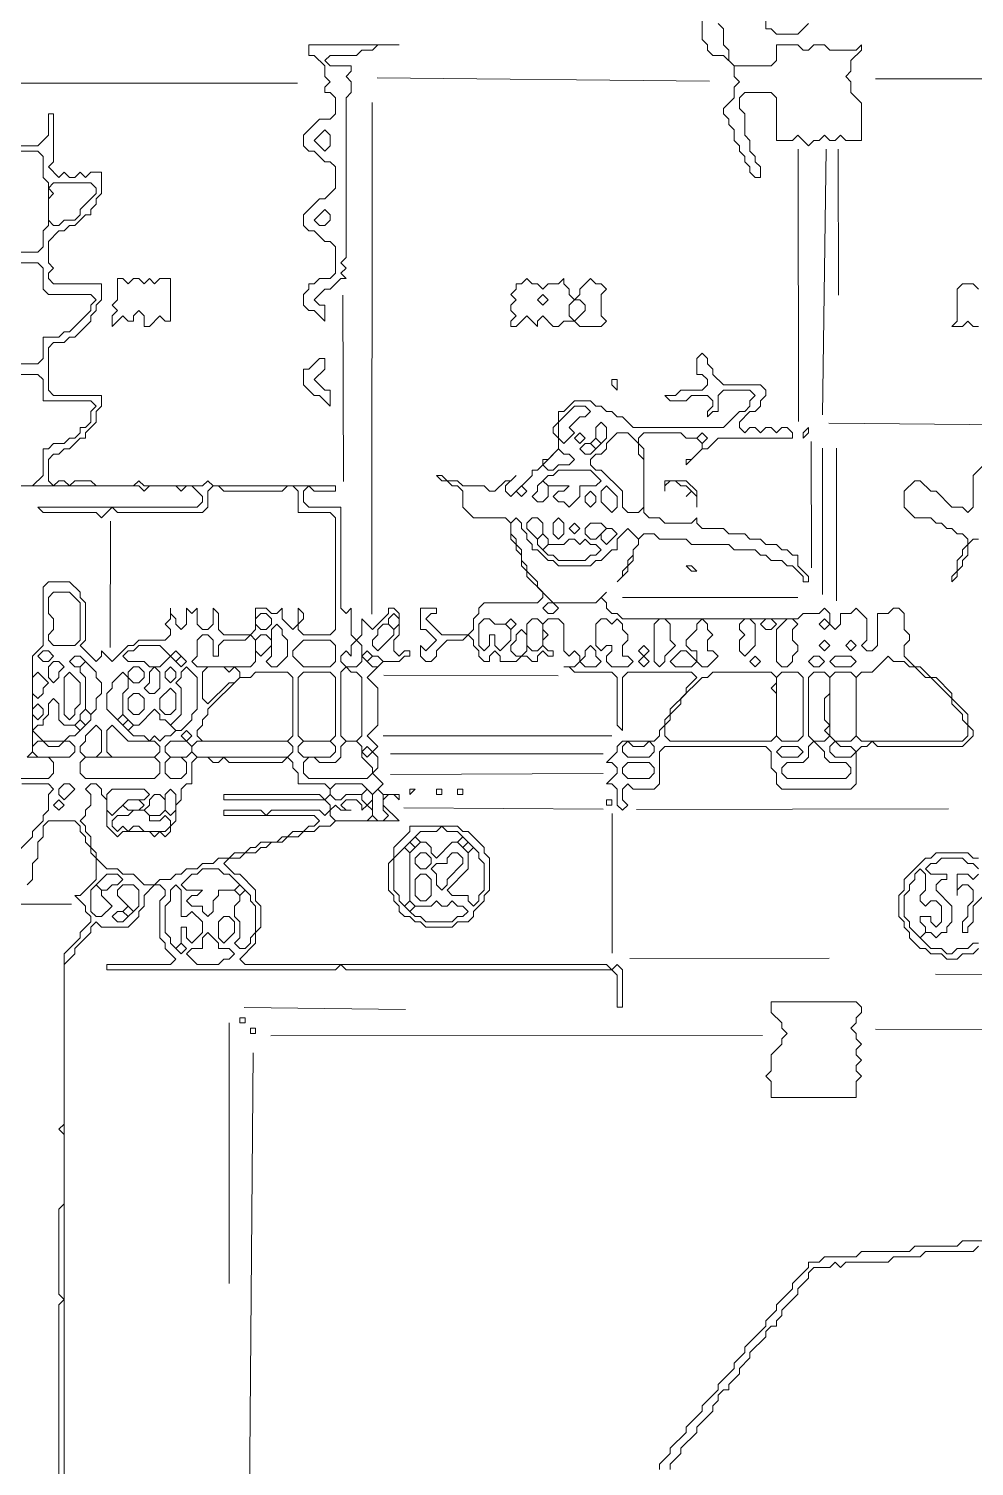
# Model space of a CAD drawing. Extents: x 10 to 1971, y 11 to 1392.
# Drawn here: x 696.3 to 874.2, y 768.6 to 1039 of the extents above; entities that cross this region are included whole.
import ezdxf

# ---------------------------------------------------------------- set-up
doc = ezdxf.new("R2010")
doc.units = 0
for name, color, linetype, lineweight in [('TEXT_FALLBACK_OUTLINE', 2, 'Continuous', 0), ('TRACE_CURVE', 6, 'Continuous', 0), ('TRACE_STRAIGHT', 5, 'Continuous', 0), ('TRACE_TEXT_SYMBOL', 6, 'Continuous', 0)]:
    doc.layers.add(name, color=color, linetype=linetype, lineweight=lineweight)

msp = doc.modelspace()

# ---------------------------------------------------------------- linework, layer by layer
at = {"layer": 'TEXT_FALLBACK_OUTLINE', "color": 2}
for points in [[(790, 992), (789, 991), (788, 991), (788, 990), (787, 989), (788, 988), (787, 987), (787, 986), (788, 985), (787, 984), (787, 983), (788, 983), (790, 985), (792, 983), (792, 984), (793, 985), (795, 983), (796, 983), (797, 984), (799, 984), (800, 983), (804, 983), (805, 984), (804, 985), (804, 989), (805, 990), (804, 991), (803, 991), (802, 992), (800, 990), (800, 989), (799, 988), (798, 989), (798, 990), (797, 991), (797, 992), (796, 991), (794, 991), (793, 990), (792, 991), (791, 991)], [(792, 988), (793, 989), (794, 988), (793, 987)], [(798, 987), (799, 988), (800, 988), (801, 987), (801, 986), (799, 984), (798, 985)], [(768, 889), (768, 888), (765, 885), (765, 883), (764, 882), (764, 877), (765, 876), (765, 875), (766, 874), (766, 873), (767, 872), (768, 872), (769, 871), (770, 871), (771, 870), (776, 870), (777, 871), (779, 871), (780, 872), (780, 873), (782, 875), (782, 876), (783, 877), (783, 883), (782, 884), (782, 885), (779, 888), (778, 888), (777, 889)], [(768, 886), (769, 887), (770, 886), (769, 885)], [(773, 888), (774, 889), (775, 888), (777, 888), (778, 887), (777, 886), (776, 886), (773, 883), (772, 884), (772, 885), (771, 886), (770, 886), (769, 887), (770, 888)], [(777, 886), (778, 887), (779, 886), (778, 885)], [(767, 885), (768, 884), (768, 875), (767, 874), (766, 875), (766, 876), (765, 877), (765, 883)], [(767, 885), (768, 886), (769, 885), (768, 884)], [(779, 884), (780, 885), (781, 884), (781, 883), (782, 882), (782, 877), (781, 876), (781, 875), (780, 874), (779, 875), (779, 876), (776, 876), (775, 877), (779, 881)], [(778, 885), (779, 886), (780, 885), (779, 884)], [(769, 883), (770, 884), (771, 884), (772, 883), (772, 882), (771, 881), (770, 881), (769, 882)], [(775, 883), (776, 884), (777, 884), (778, 883), (778, 882), (775, 879), (775, 878), (774, 877), (773, 878), (773, 880), (772, 881), (773, 882), (775, 882)], [(769, 879), (770, 880), (771, 880), (772, 879), (772, 876), (771, 875), (770, 875), (769, 876)], [(767, 874), (768, 875), (769, 874), (768, 873)], [(772, 874), (773, 875), (774, 874), (775, 874), (776, 875), (777, 874), (778, 874), (779, 873), (778, 872), (777, 872), (776, 871), (771, 871), (770, 872), (769, 872), (768, 873), (769, 874)]]:
    msp.add_lwpolyline(points, close=True, dxfattribs=at)
msp.add_lwpolyline([(875, 990), (874, 991), (872, 991), (871, 990), (871, 984), (870, 983), (872, 983), (873, 984), (874, 983), (875, 983)], dxfattribs=at)
at = {"layer": 'TRACE_CURVE', "color": 6}
for points in [[(823, 1041), (823, 1037), (824, 1036), (824, 1035), (825, 1034), (827, 1034), (829, 1032), (829, 1030), (830, 1029), (829, 1028), (829, 1026), (827, 1024), (827, 1023), (828, 1022), (828, 1021), (829, 1020), (829, 1018), (830, 1017), (830, 1016), (831, 1015), (831, 1014), (832, 1013), (832, 1012), (833, 1011), (834, 1011), (834, 1013), (833, 1014), (833, 1015), (832, 1016), (832, 1018), (831, 1019), (831, 1023), (830, 1024), (830, 1026), (831, 1027), (836, 1027), (837, 1026), (837, 1018), (840, 1018), (841, 1019), (843, 1017), (844, 1018), (845, 1018), (846, 1019)], [(835, 1041), (835, 1039), (836, 1039), (837, 1038), (841, 1038), (843, 1040)], [(846, 1019), (847, 1018), (848, 1018), (849, 1019), (850, 1018), (853, 1018), (853, 1025), (851, 1027), (851, 1029), (850, 1030), (851, 1031), (851, 1033), (853, 1035), (853, 1036), (852, 1035), (847, 1035), (846, 1036), (844, 1036), (843, 1035), (842, 1035), (841, 1036), (837, 1036), (837, 1033), (836, 1032), (829, 1032), (828, 1033), (828, 1035), (827, 1036), (827, 1039), (826, 1040)], [(707, 962), (707, 963), (709, 965), (709, 967), (710, 968), (710, 970), (701, 970), (700, 971), (700, 979), (701, 980), (703, 980), (704, 981), (705, 981), (708, 984), (708, 985), (709, 986), (709, 987), (710, 988), (710, 991), (701, 991), (700, 992), (700, 993), (701, 994), (700, 995), (700, 999), (702, 1001), (703, 1001), (704, 1002), (705, 1002), (707, 1004), (708, 1004), (708, 1005), (709, 1006), (709, 1007), (710, 1008), (710, 1012), (708, 1012), (707, 1011), (706, 1012), (705, 1011), (704, 1011), (703, 1012), (702, 1011), (700, 1013), (701, 1014), (701, 1023), (700, 1023), (700, 1019), (698, 1017), (679, 1017)], [(673, 1016), (698, 1016), (699, 1015), (699, 1011), (700, 1010), (700, 1002), (699, 1001), (699, 998), (698, 997), (673, 997)], [(673, 995), (698, 995), (699, 994), (699, 990), (700, 989), (708, 989), (709, 988), (708, 987), (708, 986), (704, 982), (703, 982), (702, 981), (699, 981), (699, 977), (698, 976), (673, 976)], [(823, 978), (822, 977), (822, 974), (823, 974), (824, 973), (824, 972), (823, 971), (819, 971), (818, 970), (816, 970), (817, 969), (820, 969), (821, 970), (824, 970), (825, 969), (825, 968), (824, 967), (824, 966), (825, 967), (826, 967), (826, 970), (827, 971), (832, 971), (833, 970), (832, 969), (832, 968), (831, 967), (830, 967), (827, 964), (810, 964), (808, 966), (807, 966), (806, 967), (805, 967), (804, 968), (803, 968), (802, 969), (799, 969), (797, 967), (796, 967), (796, 965), (795, 964), (795, 963), (796, 962), (796, 960), (794, 958), (793, 958), (793, 957), (792, 956), (791, 956), (791, 955), (787, 951), (786, 952), (786, 953), (788, 955), (787, 954), (786, 954), (784, 952), (783, 952), (782, 953), (778, 953), (777, 954), (775, 954), (774, 955)], [(831, 944), (828, 944), (827, 945), (823, 945), (822, 946), (822, 947), (821, 946), (816, 946), (815, 947), (813, 947), (812, 948), (812, 960), (811, 961), (811, 962), (812, 963), (819, 963), (820, 962), (822, 962), (823, 961), (823, 960), (821, 958), (820, 958), (820, 957), (823, 960), (824, 960), (826, 962), (840, 962), (840, 963), (839, 964), (838, 964), (837, 963), (836, 964), (835, 964), (834, 963), (833, 964), (832, 964), (831, 963), (830, 964), (830, 965), (832, 967), (833, 967), (834, 968), (834, 969), (835, 970), (835, 971), (834, 972), (827, 972), (825, 974), (825, 975), (824, 976), (824, 977), (823, 978)], [(673, 974), (698, 974), (699, 973), (699, 969), (708, 969), (709, 968), (708, 967), (708, 965), (707, 964), (706, 964), (706, 963), (705, 962), (704, 962)], [(704, 962), (703, 961), (701, 961), (700, 960), (699, 960), (699, 955), (697, 953), (695, 953)], [(766, 895), (763, 895), (762, 896), (763, 897), (761, 899), (762, 900), (762, 902), (761, 903), (762, 904), (760, 906), (762, 908), (762, 915), (760, 917), (763, 920), (766, 920), (767, 921), (768, 921), (768, 922), (767, 922), (766, 921), (765, 922), (765, 924), (766, 925), (766, 929), (765, 930), (764, 930), (764, 929), (761, 926), (759, 928), (759, 925), (758, 924), (757, 925), (757, 930), (756, 929), (755, 930), (755, 949), (749, 949), (748, 950), (748, 952), (749, 953), (750, 952), (754, 952), (754, 953), (731, 953), (730, 954), (729, 953), (718, 953), (717, 954), (716, 953), (709, 953), (708, 954), (705, 954), (704, 953), (703, 954), (702, 954), (701, 953), (700, 954), (700, 958), (701, 959), (702, 959), (703, 960), (704, 960), (706, 962), (707, 962)], [(774, 955), (773, 955), (774, 954), (775, 954), (776, 953), (777, 953), (778, 952), (778, 949), (780, 947), (786, 947), (787, 946), (787, 943), (788, 942), (788, 941), (789, 940), (789, 938), (790, 937), (790, 936), (793, 933), (793, 932), (792, 931), (782, 931), (781, 930), (781, 929), (780, 928), (780, 926), (779, 925), (774, 925), (771, 928), (772, 929), (773, 929), (773, 930), (770, 930), (770, 926), (771, 926), (773, 924), (771, 922), (770, 923), (770, 921), (771, 920), (772, 920), (773, 921), (773, 922), (775, 924), (778, 924), (779, 925), (780, 924), (780, 923), (781, 922), (781, 921), (782, 920), (783, 920), (783, 921), (784, 922), (785, 921), (785, 920), (788, 920), (789, 921), (790, 921), (791, 920), (792, 920), (792, 921), (793, 922), (794, 921)], [(876, 957), (874, 955), (874, 949), (873, 948), (872, 949), (870, 949), (867, 952), (866, 952), (864, 954), (863, 954), (861, 952), (861, 949), (863, 947), (866, 947), (867, 946), (868, 946), (869, 945), (870, 945), (871, 944), (872, 944), (873, 943), (873, 942), (872, 941), (872, 940), (871, 939), (871, 937), (870, 936), (870, 935), (871, 936), (871, 937), (872, 938), (872, 939), (873, 940), (873, 942), (874, 943), (875, 943)], [(672, 953), (717, 953), (718, 952), (719, 953), (724, 953), (725, 952), (726, 953), (727, 953), (729, 951), (729, 950), (728, 949), (698, 949), (699, 948), (709, 948), (710, 947), (712, 949), (713, 948), (729, 948), (730, 949), (730, 952), (731, 953), (732, 953), (733, 952), (744, 952), (745, 953), (746, 953), (747, 952), (747, 948), (753, 948), (754, 947), (754, 926), (753, 925), (748, 925), (747, 926), (747, 927), (748, 928), (748, 929), (747, 930), (747, 927), (746, 926), (744, 928), (744, 930), (743, 929), (742, 929), (741, 930), (739, 930), (739, 926), (738, 925), (733, 925), (732, 926), (732, 929)], [(788, 943), (787, 944), (787, 946), (788, 947), (789, 946), (789, 945), (790, 944), (790, 943), (791, 942), (791, 941), (792, 941), (794, 939), (795, 939), (796, 938), (802, 938), (803, 939), (804, 939), (806, 941), (807, 941), (807, 943), (809, 945), (811, 943), (811, 942), (810, 941), (810, 940), (809, 939), (809, 938), (808, 937), (808, 936), (807, 935), (809, 937), (809, 938), (810, 939), (810, 941), (811, 942), (811, 943), (812, 944), (814, 944), (815, 943), (820, 943), (821, 942), (828, 942), (829, 941), (833, 941), (834, 940), (835, 940), (836, 939), (838, 939), (839, 938), (840, 938), (842, 936), (842, 935), (843, 935), (843, 936), (841, 938), (841, 940), (840, 940), (839, 941), (838, 941), (837, 942), (835, 942), (834, 943), (832, 943), (831, 944)], [(837, 897), (838, 896), (851, 896), (852, 897), (852, 903), (853, 904), (854, 904), (855, 905), (856, 904), (872, 904), (874, 906), (874, 907), (873, 908), (873, 910), (870, 913), (870, 914), (867, 917), (866, 917), (864, 919), (863, 919), (861, 921), (861, 923), (862, 924), (862, 925), (861, 926), (861, 929), (860, 930), (859, 930), (858, 929), (856, 929), (856, 923), (855, 922), (854, 922), (853, 923), (854, 924), (854, 928), (852, 930), (851, 929), (849, 929), (849, 927), (848, 926), (847, 927), (847, 929), (846, 930), (845, 929), (842, 929), (841, 928), (808, 928), (807, 929), (806, 929), (805, 930), (805, 931), (804, 932), (805, 933), (803, 931), (795, 931), (792, 934), (792, 935), (790, 937), (790, 938), (789, 939), (789, 941), (788, 942), (788, 943)], [(732, 929), (731, 930), (731, 927), (730, 926), (729, 926), (728, 927), (728, 930), (727, 929), (726, 930), (726, 927), (725, 926), (724, 927), (724, 928), (723, 929), (723, 930), (723, 928), (722, 927), (723, 926), (723, 925), (722, 924), (717, 924), (716, 923), (715, 923), (712, 920), (710, 922), (710, 921), (709, 920), (706, 923), (707, 924), (707, 931), (706, 932), (706, 933), (704, 935), (700, 935), (699, 934), (699, 923), (697, 921), (697, 903), (696, 902), (700, 902), (701, 901), (701, 899), (700, 898), (689, 898)], [(794, 921), (795, 921), (795, 922), (794, 922), (793, 923), (793, 924), (794, 925), (793, 926), (793, 927), (794, 928), (796, 928), (797, 927), (797, 922), (798, 921), (799, 922), (800, 921), (800, 920), (799, 919), (797, 919), (798, 919), (799, 918), (806, 918), (807, 917), (807, 908), (808, 907), (808, 917), (809, 918), (821, 918), (822, 917), (820, 915), (820, 914), (817, 911), (817, 910), (816, 909), (816, 908), (815, 907), (815, 906), (814, 905), (808, 905), (807, 904), (807, 903), (805, 901), (806, 901), (807, 900), (807, 899), (805, 897), (806, 897), (807, 896), (807, 893), (808, 892), (809, 893), (808, 894), (808, 896), (809, 897), (810, 896), (814, 896), (815, 897), (815, 903), (816, 904), (835, 904), (836, 903), (836, 900), (837, 899), (837, 897)], [(708, 887), (707, 888), (707, 889), (706, 890), (707, 891), (707, 892), (708, 893), (708, 895), (707, 896), (708, 897), (709, 897), (710, 896), (710, 895), (711, 894), (711, 889), (713, 887), (714, 888), (719, 888), (720, 887), (721, 888), (722, 887), (723, 888), (723, 889), (724, 890), (724, 893), (725, 894), (725, 896), (726, 897), (727, 897), (727, 901)], [(727, 901), (728, 902), (730, 902), (731, 901), (732, 901), (733, 902), (734, 901), (744, 901), (745, 902), (746, 901), (746, 900), (747, 899), (747, 897), (752, 897), (753, 896), (753, 895), (752, 894), (751, 895), (733, 895), (733, 894), (752, 894), (753, 893), (753, 892), (752, 891), (751, 892), (742, 892), (741, 891), (740, 892), (733, 892), (733, 891), (750, 891), (751, 890), (750, 889), (749, 889), (748, 888), (746, 888), (745, 887), (744, 887), (743, 886), (740, 886), (739, 885), (738, 885), (737, 884), (735, 884), (734, 883), (732, 883), (731, 882), (729, 882), (728, 881), (726, 881), (725, 880), (724, 880), (723, 879), (721, 879), (720, 878), (718, 878), (716, 880), (714, 880), (713, 881), (711, 881), (709, 883), (709, 884), (708, 885), (708, 887)], [(695, 897), (700, 897), (701, 896), (700, 895), (700, 892), (699, 891), (699, 890), (697, 888), (697, 887), (693, 883)], [(708, 870), (709, 871), (710, 870), (715, 870), (717, 872), (717, 873), (718, 874), (718, 876), (720, 878), (721, 878), (722, 877), (722, 876), (721, 875), (721, 868), (722, 867), (722, 866), (724, 864), (723, 863), (711, 863), (711, 862), (754, 862), (755, 863), (756, 862), (806, 862), (807, 861), (807, 855), (808, 855), (808, 862), (807, 863), (806, 862), (805, 863), (737, 863), (736, 864), (739, 867), (739, 869), (740, 870), (740, 874), (739, 875), (739, 877), (736, 880), (735, 880), (733, 882), (734, 883), (736, 883), (737, 884), (739, 884), (740, 885), (741, 885), (742, 886), (744, 886), (745, 887), (747, 887), (748, 888), (750, 888), (751, 889), (753, 889), (754, 890), (766, 890), (763, 893), (763, 894), (764, 895), (765, 895), (766, 894), (766, 895)], [(698, 886), (699, 887), (699, 889), (700, 890), (705, 890), (706, 889), (706, 888), (707, 887), (707, 886), (708, 885), (708, 884), (709, 883), (709, 879), (706, 876), (705, 876), (707, 874), (707, 873), (708, 872), (708, 871), (706, 869), (706, 868), (703, 865), (703, 833), (702, 832), (703, 831), (703, 818), (702, 817), (702, 801), (703, 800), (702, 799), (702, 763)], [(696, 878), (697, 879), (697, 882), (698, 883), (698, 886)], [(703, 763), (703, 863), (705, 865), (705, 866), (708, 869), (708, 870)], [(879, 811), (872, 811), (871, 810), (863, 810), (862, 809), (853, 809), (852, 808), (846, 808), (845, 807), (843, 807), (843, 806), (840, 803), (840, 802), (837, 799), (837, 798), (835, 796), (835, 795), (831, 791), (831, 790), (829, 788), (829, 787), (826, 784), (826, 783), (823, 780), (823, 779), (820, 776), (820, 775), (817, 772), (817, 771), (815, 769), (815, 768)], [(817, 768), (817, 769), (819, 771), (819, 772), (822, 775), (822, 776), (825, 779), (825, 780), (826, 781), (826, 782), (827, 783), (828, 783), (828, 784), (830, 786), (830, 787), (832, 789), (832, 790), (835, 793), (835, 794), (836, 795), (837, 795), (837, 796), (838, 797), (838, 798), (841, 801), (841, 802), (843, 804), (843, 805), (844, 806), (847, 806), (848, 807), (849, 806), (850, 807), (858, 807), (859, 808), (864, 808), (865, 809), (874, 809), (875, 810)]]:
    msp.add_lwpolyline(points, dxfattribs=at)
for points in [[(700, 1009), (701, 1010), (708, 1010), (709, 1009), (709, 1008), (706, 1005), (706, 1004), (705, 1003), (703, 1003), (702, 1002), (701, 1002), (700, 1003), (700, 1007), (701, 1008)], [(799, 968), (801, 968), (802, 967), (801, 966), (800, 966), (798, 964), (799, 963), (797, 961), (796, 962), (796, 965)], [(799, 962), (800, 963), (801, 962), (800, 961)], [(807, 963), (809, 963), (811, 961), (811, 959), (812, 958), (812, 949), (811, 948), (809, 948), (808, 949), (808, 952), (804, 956), (803, 956), (802, 957), (802, 958), (803, 959), (804, 959), (805, 960), (805, 961)], [(803, 964), (804, 965), (805, 964), (805, 962), (804, 961), (803, 962)], [(822, 962), (823, 963), (824, 962), (823, 961)], [(796, 960), (797, 959), (798, 959), (799, 958), (798, 957), (796, 957), (795, 956), (794, 956), (793, 957)], [(800, 960), (801, 961), (802, 961), (803, 960), (802, 959), (801, 959)], [(802, 961), (803, 962), (804, 961), (803, 960)], [(795, 955), (796, 956), (802, 956), (804, 954), (803, 953), (800, 953), (800, 951), (798, 949), (797, 950), (796, 950), (795, 951), (796, 952), (797, 952), (798, 953), (794, 953), (793, 954), (794, 955)], [(788, 952), (789, 953), (790, 952), (789, 951)], [(792, 953), (793, 954), (794, 953), (794, 951), (793, 950), (792, 950), (791, 951), (792, 952)], [(801, 951), (802, 952), (803, 951), (803, 950), (802, 949), (801, 950)], [(804, 952), (805, 953), (807, 951), (807, 949), (806, 948), (804, 950)], [(790, 946), (791, 947), (792, 947), (793, 946), (793, 944), (792, 943), (790, 945)], [(795, 946), (796, 947), (797, 946), (797, 944), (796, 943), (795, 944)], [(792, 943), (793, 944), (794, 943), (794, 942), (793, 941), (792, 942)], [(798, 945), (799, 946), (800, 945), (799, 944)], [(801, 945), (802, 946), (804, 946), (805, 945), (803, 943), (802, 943), (801, 944)], [(804, 944), (805, 945), (806, 945), (807, 944), (805, 942), (804, 943)], [(797, 942), (798, 943), (799, 943), (800, 942), (801, 943), (802, 942), (803, 942), (804, 941), (803, 940), (802, 940), (801, 939), (796, 939), (795, 940), (794, 940), (793, 941), (794, 942)], [(700, 932), (701, 933), (704, 933), (706, 931), (706, 924), (705, 923), (701, 923), (700, 924), (700, 925), (701, 926), (701, 928), (700, 929)], [(793, 930), (794, 931), (795, 931), (796, 930), (795, 929), (794, 929)], [(739, 928), (740, 929), (741, 929), (742, 928), (742, 927), (741, 926), (740, 926), (739, 927)], [(764, 928), (765, 929), (766, 928), (766, 927), (765, 926), (764, 927)], [(781, 927), (782, 928), (783, 928), (784, 927), (786, 927), (787, 926), (787, 924), (785, 922), (784, 923), (784, 925), (783, 925), (783, 923), (782, 922), (781, 923)], [(786, 927), (787, 928), (788, 927), (787, 926)], [(790, 927), (791, 928), (792, 928), (793, 927), (793, 923), (792, 922), (791, 922), (790, 923)], [(803, 927), (804, 928), (805, 928), (806, 927), (807, 928), (808, 927), (808, 926), (809, 925), (809, 924), (808, 923), (808, 921), (809, 921), (810, 920), (809, 919), (806, 919), (805, 920), (805, 921), (806, 922), (806, 923), (805, 923), (804, 922), (803, 923)], [(814, 927), (815, 928), (816, 928), (817, 927), (817, 924), (818, 923), (816, 921), (816, 920), (815, 919), (814, 920)], [(822, 927), (823, 928), (824, 927), (824, 926), (825, 925), (824, 924), (824, 922), (825, 922), (826, 921), (824, 919), (823, 919), (822, 920), (822, 922), (821, 922), (820, 923), (820, 924), (822, 926)], [(830, 927), (831, 928), (832, 928), (833, 927), (833, 923), (831, 921), (830, 922), (830, 924), (831, 925), (830, 926)], [(834, 927), (835, 928), (836, 928), (837, 927), (836, 926), (835, 926)], [(839, 928), (840, 928), (841, 927), (840, 926), (840, 924), (841, 923), (841, 922), (840, 921), (840, 920), (839, 919), (838, 919), (837, 920), (837, 926)], [(845, 927), (846, 928), (847, 927), (846, 926)], [(728, 924), (729, 925), (730, 925), (731, 924), (731, 921), (732, 921), (732, 923), (733, 924), (737, 924), (738, 925), (739, 924), (739, 920), (738, 919), (728, 919), (727, 920), (728, 921)], [(739, 924), (740, 925), (741, 925), (742, 924), (742, 923), (740, 921), (739, 922)], [(742, 926), (743, 927), (744, 926), (744, 925), (745, 924), (745, 921), (743, 919), (742, 919), (741, 920), (742, 921)], [(762, 926), (763, 927), (764, 927), (765, 926), (765, 925), (762, 922), (761, 923), (761, 924), (762, 925)], [(788, 925), (789, 926), (790, 925), (790, 922), (789, 921), (788, 921), (787, 922), (787, 923), (788, 924)], [(698, 921), (699, 922), (700, 922), (701, 921), (700, 920), (699, 920)], [(716, 922), (717, 923), (721, 923), (723, 921), (721, 919), (719, 919), (718, 920), (715, 920), (714, 921), (715, 922)], [(723, 921), (724, 922), (725, 921), (724, 920)], [(748, 924), (753, 924), (754, 923), (754, 920), (753, 919), (748, 919), (746, 921), (746, 922)], [(757, 923), (758, 924), (759, 923), (759, 920), (758, 919), (756, 919), (755, 920), (755, 921), (756, 922), (757, 921)], [(759, 921), (760, 922), (761, 921), (760, 920)], [(801, 922), (802, 923), (803, 922), (803, 921), (804, 920), (803, 919), (801, 919), (800, 920), (801, 921)], [(811, 922), (812, 923), (813, 922), (812, 921)], [(819, 922), (820, 922), (822, 920), (821, 919), (818, 919), (817, 920)], [(845, 923), (846, 924), (847, 923), (846, 922)], [(850, 923), (851, 924), (852, 923), (851, 922)], [(700, 919), (701, 920), (702, 920), (703, 919), (702, 918), (702, 917), (701, 916), (700, 917)], [(704, 920), (705, 921), (706, 921), (707, 920), (706, 919), (705, 919)], [(706, 919), (707, 920), (709, 918), (709, 917), (710, 916), (710, 914), (709, 913), (709, 911), (708, 910), (707, 911), (707, 917), (706, 918)], [(724, 920), (725, 921), (726, 920), (725, 919)], [(760, 920), (761, 921), (762, 921), (763, 920), (762, 919), (761, 919)], [(811, 920), (812, 921), (813, 920), (812, 919)], [(832, 920), (833, 921), (834, 920), (833, 919)], [(843, 920), (844, 921), (845, 921), (846, 920), (845, 919), (844, 919)], [(847, 920), (848, 921), (851, 921), (852, 920), (851, 919), (848, 919)], [(858, 921), (859, 920), (861, 920), (862, 919), (863, 919), (865, 917), (866, 917), (870, 913), (870, 912), (872, 910), (872, 909), (873, 908), (873, 906), (872, 905), (853, 905), (852, 906), (852, 917), (853, 918), (855, 918)], [(697, 917), (698, 918), (700, 916), (699, 915), (699, 914), (698, 913), (697, 914)], [(703, 917), (704, 918), (706, 916), (706, 912), (705, 911), (705, 910), (704, 909), (703, 910)], [(714, 918), (715, 917), (715, 915), (714, 914), (714, 910), (713, 909), (711, 911), (711, 914), (712, 915), (712, 916)], [(715, 918), (716, 919), (717, 919), (718, 918), (718, 917), (717, 916), (716, 916), (715, 917)], [(719, 918), (720, 919), (721, 918), (721, 915), (720, 914), (719, 914), (718, 915), (719, 916)], [(722, 918), (723, 919), (724, 918), (724, 917), (723, 916), (722, 917)], [(725, 918), (726, 919), (728, 917), (728, 911), (727, 910), (727, 909), (725, 907), (724, 907), (723, 908), (725, 910), (725, 915), (724, 916), (725, 917)], [(738, 917), (739, 918), (745, 918), (746, 917), (746, 906), (745, 905), (729, 905), (728, 906), (728, 907), (729, 908), (729, 909), (730, 910), (730, 911), (736, 917)], [(729, 918), (730, 919), (733, 919), (734, 918), (735, 919), (736, 918), (736, 917), (735, 916), (734, 916), (730, 912), (729, 913)], [(747, 917), (748, 918), (753, 918), (754, 917), (754, 906), (753, 905), (748, 905), (747, 906)], [(755, 918), (756, 919), (757, 918), (758, 918), (759, 917), (759, 906), (758, 905), (756, 905), (755, 906)], [(824, 917), (825, 918), (836, 918), (837, 917), (837, 916), (836, 915), (837, 914), (837, 906), (836, 905), (817, 905), (816, 906), (816, 908), (817, 909), (817, 910), (819, 912), (819, 913), (823, 917)], [(837, 917), (838, 918), (841, 918), (842, 917), (842, 906), (841, 905), (838, 905), (837, 906)], [(843, 917), (844, 918), (846, 918), (847, 917), (847, 914), (846, 913), (846, 909), (847, 908), (846, 907), (847, 906), (846, 905), (844, 905), (843, 906)], [(847, 917), (848, 918), (851, 918), (852, 917), (852, 906), (851, 905), (848, 905), (847, 906)], [(715, 913), (716, 914), (717, 914), (718, 913), (718, 911), (717, 910), (716, 910), (715, 911)], [(723, 915), (724, 914), (724, 911), (723, 910), (722, 910), (721, 911), (721, 913)], [(700, 912), (701, 913), (702, 912), (702, 909), (703, 908), (705, 908), (706, 907), (705, 906), (704, 906), (703, 905), (699, 905), (697, 907), (698, 908), (699, 908), (699, 909), (700, 910)], [(697, 911), (698, 912), (699, 911), (699, 910), (698, 909), (697, 910)], [(705, 908), (706, 909), (707, 908), (706, 907)], [(706, 910), (707, 911), (708, 910), (708, 909), (707, 908), (706, 909)], [(713, 909), (714, 910), (715, 909), (714, 908)], [(714, 908), (715, 909), (716, 908), (715, 907)], [(720, 911), (721, 910), (721, 909), (722, 909), (724, 907), (723, 906), (722, 906), (721, 905), (720, 906), (719, 905), (718, 906), (716, 906), (715, 907), (716, 908), (717, 908)], [(709, 908), (710, 907), (710, 903), (709, 902), (707, 902), (706, 903), (706, 904), (707, 905), (707, 906)], [(711, 907), (712, 908), (715, 905), (720, 905), (721, 904), (721, 903), (720, 902), (712, 902), (711, 903)], [(725, 906), (726, 907), (727, 906), (726, 905)], [(697, 904), (698, 905), (699, 905), (700, 904), (702, 904), (703, 905), (704, 905), (705, 904), (705, 903), (704, 902), (698, 902), (697, 903)], [(722, 904), (723, 905), (726, 905), (727, 904), (727, 903), (726, 902), (723, 902), (722, 903)], [(727, 904), (728, 905), (745, 905), (746, 904), (746, 903), (745, 902), (728, 902), (727, 903)], [(747, 904), (748, 905), (753, 905), (754, 904), (754, 903), (753, 902), (748, 902), (747, 903)], [(755, 904), (756, 905), (758, 905), (759, 904), (759, 902), (761, 900), (761, 899), (760, 898), (749, 898), (748, 899), (748, 901), (749, 902), (750, 902), (751, 901), (754, 901), (755, 902)], [(759, 903), (760, 904), (761, 903), (760, 902)], [(808, 904), (809, 905), (810, 904), (812, 904), (813, 905), (814, 904), (814, 903), (813, 902), (809, 902), (808, 903)], [(837, 903), (838, 904), (841, 904), (842, 903), (841, 902), (838, 902)], [(843, 904), (844, 905), (846, 903), (846, 902), (847, 901), (850, 901), (851, 900), (851, 899), (850, 898), (839, 898), (838, 899), (838, 900), (839, 901), (842, 901), (843, 902)], [(847, 904), (848, 905), (849, 904), (851, 904), (852, 903), (851, 902), (848, 902), (847, 903)], [(706, 901), (707, 902), (720, 902), (721, 901), (721, 899), (720, 898), (707, 898), (706, 899)], [(722, 901), (723, 902), (725, 902), (726, 901), (726, 899), (725, 898), (723, 898), (722, 899)], [(808, 900), (809, 901), (813, 901), (814, 900), (814, 899), (813, 898), (809, 898), (808, 899)], [(702, 896), (703, 897), (704, 897), (705, 896), (703, 894), (702, 895)], [(711, 895), (712, 896), (718, 896), (719, 895), (718, 894), (715, 894), (712, 891), (711, 892)], [(719, 894), (720, 895), (721, 895), (722, 894), (722, 892), (721, 891), (719, 891), (718, 892), (719, 893)], [(722, 895), (723, 896), (724, 895), (724, 892), (723, 891), (722, 892)], [(753, 896), (754, 897), (759, 897), (760, 896), (759, 895), (756, 895), (755, 894), (754, 894), (753, 895)], [(759, 895), (760, 896), (761, 895), (761, 894), (760, 893), (759, 894)], [(761, 895), (762, 896), (763, 895), (763, 892), (764, 891), (763, 890), (762, 890), (761, 891)], [(701, 893), (702, 894), (703, 893), (702, 892)], [(714, 893), (715, 894), (717, 894), (718, 893), (717, 892), (715, 892)], [(755, 893), (756, 894), (758, 894), (759, 893), (759, 892), (760, 893), (761, 892), (761, 891), (760, 890), (754, 890), (753, 891), (753, 892), (754, 893), (755, 892), (757, 892), (756, 892)], [(715, 891), (716, 892), (718, 892), (719, 891), (719, 890), (721, 890), (722, 891), (723, 890), (723, 889), (722, 888), (718, 888), (717, 889), (716, 889), (715, 888), (714, 889), (713, 888), (712, 889), (712, 890), (713, 891)], [(711, 880), (713, 880), (714, 879), (713, 878), (712, 878), (711, 877), (710, 877), (709, 878)], [(728, 880), (729, 881), (732, 881), (733, 880), (734, 880), (736, 878), (735, 877), (732, 877), (732, 876), (731, 875), (731, 873), (730, 872), (729, 873), (729, 874), (727, 874), (726, 875), (727, 876), (728, 876), (729, 877), (726, 877), (725, 878), (727, 880)], [(708, 877), (709, 878), (710, 877), (710, 876), (712, 874), (710, 872), (709, 872), (708, 873)], [(713, 877), (714, 878), (716, 878), (717, 877), (717, 874), (716, 873), (713, 876)], [(723, 877), (724, 878), (725, 877), (725, 872), (726, 872), (727, 873), (729, 871), (729, 869), (727, 867), (726, 868), (726, 870), (725, 870), (725, 867), (724, 866), (723, 867), (723, 868), (722, 869), (722, 874), (723, 875)], [(735, 877), (736, 878), (737, 877), (736, 876)], [(736, 876), (737, 877), (738, 876), (738, 875), (739, 874), (739, 869), (738, 868), (738, 867), (737, 866), (736, 866), (735, 867), (736, 868), (736, 871), (735, 872), (735, 874), (736, 875)], [(714, 873), (715, 874), (716, 873), (715, 872)], [(712, 872), (713, 873), (714, 873), (715, 872), (714, 871), (713, 871)], [(732, 871), (733, 872), (734, 872), (735, 871), (735, 869), (733, 867), (732, 868)], [(729, 868), (730, 869), (732, 867), (732, 866), (734, 866), (735, 865), (734, 864), (733, 864), (732, 863), (728, 863), (726, 865), (727, 866), (729, 866)], [(724, 866), (725, 867), (726, 866), (725, 865)]]:
    msp.add_lwpolyline(points, close=True, dxfattribs=at)
at = {"layer": 'TRACE_STRAIGHT', "color": 5}
for p, q in [((679.37, 1028.75), (746.87, 1028.74)), ((761.89, 1029.74), (824.41, 1029.16)), ((855.62, 1029.55), (929.37, 1029.57)), ((760.86, 928.87), (760.9, 1025.12)), ((841.08, 1016.38), (841.12, 965.12)), ((845.61, 966.38), (846.36, 1016.38)), ((848.56, 1016.38), (848.63, 988.87)), ((755.43, 988.88), (755.53, 953.87)), ((846.86, 964.83), (880.63, 964.49)), ((843.51, 961.38), (843.57, 937.62)), ((845.62, 960.12), (845.62, 932.62)), ((848.27, 960.12), (848.27, 931.38)), ((711.65, 922.62), (711.71, 946.38)), ((808, 932), (841, 932)), ((763.12, 917.39), (795.88, 917.32)), ((763, 906), (806, 906)), ((764.38, 902.62), (804.38, 902.62)), ((764.37, 898.76), (804.37, 898.91)), ((766.87, 892.44), (804.38, 892.23)), ((810.62, 892.16), (869.37, 892.3)), ((806.1, 891.38), (806.1, 865.12)), ((541.88, 874.34), (704.38, 874.35)), ((809.37, 864.11), (846.88, 864.18)), ((866.88, 861.16), (936.88, 861.02)), ((736.86, 854.94), (767.16, 854.55)), ((734, 852), (734, 803)), ((741.87, 849.61), (834.37, 849.64)), ((855.62, 850.82), (1098.12, 850.63)), ((737.09, 668.89), (738.55, 846.4))]:
    msp.add_line(p, q, dxfattribs=at)
at = {"layer": 'TRACE_TEXT_SYMBOL', "color": 6}
for points in [[(749, 1036), (749, 1034), (750, 1034), (752, 1032), (752, 1030), (753, 1029), (752, 1028), (752, 1027), (753, 1027), (754, 1026), (754, 1023), (753, 1022), (751, 1022), (748, 1019), (748, 1017), (749, 1016), (750, 1016), (752, 1014), (753, 1014), (754, 1013), (754, 1009), (752, 1007), (751, 1007), (748, 1004), (748, 1002), (749, 1001), (750, 1001), (752, 999), (753, 999), (754, 998), (754, 993), (753, 992), (751, 992), (750, 991), (749, 991), (749, 990), (748, 989), (748, 987), (749, 986), (750, 986), (752, 984), (752, 987), (751, 987), (750, 988), (752, 990), (753, 990), (755, 992), (756, 992), (755, 993), (756, 994), (755, 995), (756, 996), (756, 1026), (757, 1027), (757, 1029), (756, 1030), (757, 1031), (757, 1032), (753, 1032), (752, 1033), (753, 1034), (758, 1034), (759, 1035), (761, 1035)], [(761, 1035), (762, 1036), (766, 1036), (749, 1036)], [(875, 883), (874, 883), (873, 884), (867, 884), (866, 883), (865, 883), (861, 879), (861, 877), (860, 876), (860, 872), (861, 871), (861, 870), (862, 869), (862, 868), (864, 866), (865, 866), (866, 865), (868, 865), (869, 864), (871, 864), (872, 865), (874, 865), (875, 866)], [(875, 867), (874, 867), (873, 866), (871, 866), (870, 865), (869, 865), (868, 866), (866, 866), (864, 868), (865, 869), (866, 869), (867, 868), (868, 869), (869, 869), (869, 870), (870, 871), (870, 874), (867, 877), (867, 878), (868, 879), (869, 879), (869, 880), (866, 880), (865, 881), (866, 882), (867, 882), (868, 883), (872, 883), (873, 882), (874, 882), (875, 881)], [(875, 880), (874, 879), (873, 880), (871, 880), (871, 876), (871, 877), (872, 878), (873, 878), (874, 877), (874, 875), (873, 874), (873, 872), (872, 871), (872, 869), (873, 869), (873, 870), (874, 871), (874, 874), (876, 876)]]:
    msp.add_lwpolyline(points, dxfattribs=at)
for points in [[(752, 1020), (753, 1019), (753, 1017), (752, 1016), (750, 1018)], [(752, 1005), (753, 1004), (753, 1003), (752, 1002), (751, 1002), (750, 1003)], [(713, 992), (713, 988), (712, 987), (713, 986), (712, 985), (712, 983), (714, 985), (715, 984), (716, 984), (716, 985), (717, 986), (718, 985), (718, 983), (719, 983), (721, 985), (722, 984), (723, 984), (723, 992), (721, 992), (720, 991), (719, 992), (718, 991), (717, 992), (716, 992), (715, 991), (714, 992)], [(751, 977), (749, 975), (748, 975), (748, 972), (750, 970), (751, 970), (753, 968), (753, 971), (752, 971), (750, 973), (752, 975), (752, 977)], [(806, 973), (806, 972), (807, 971), (807, 973)], [(843, 964), (842, 963), (842, 962), (843, 963)], [(816, 954), (816, 952), (816, 953), (817, 954), (818, 954), (819, 953), (820, 953), (821, 952), (820, 951), (821, 952), (822, 951), (822, 949), (822, 952), (820, 954)], [(820, 938), (821, 937), (822, 937), (821, 938)], [(768, 896), (768, 895), (769, 896)], [(773, 896), (774, 896), (774, 895), (773, 895)], [(777, 896), (778, 896), (778, 895), (777, 895)], [(805, 894), (806, 894), (806, 893), (805, 893)], [(863, 880), (864, 881), (865, 880), (865, 877), (864, 876), (864, 875), (865, 874), (866, 875), (867, 875), (868, 874), (868, 871), (867, 870), (866, 871), (866, 872), (864, 872), (864, 871), (865, 870), (865, 869), (864, 868), (862, 870), (862, 871), (861, 872), (861, 876), (862, 877), (862, 878), (863, 879)], [(836, 856), (836, 854), (838, 852), (838, 851), (839, 850), (838, 849), (838, 848), (836, 846), (836, 843), (835, 842), (836, 841), (836, 838), (852, 838), (852, 841), (853, 842), (852, 843), (852, 844), (853, 845), (852, 846), (852, 847), (853, 848), (852, 849), (852, 850), (851, 851), (852, 852), (852, 853), (853, 854), (853, 855), (852, 856)], [(736, 853), (737, 853), (737, 852), (736, 852)], [(738, 851), (739, 851), (739, 850), (738, 850)]]:
    msp.add_lwpolyline(points, close=True, dxfattribs=at)

doc.saveas('drawing.dxf')
